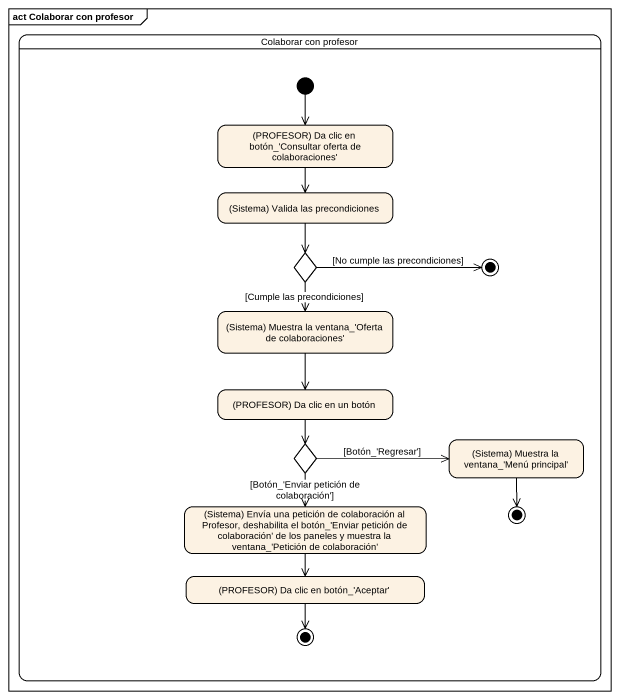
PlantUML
@startuml
mainframe act Colaborar con profesor
hide empty description
state "Colaborar con profesor" as Colaborar_con_profesor #FFFFFF {
  state "(PROFESOR) Da clic en botón_'Consultar oferta de colaboraciones'" as PROFESOR_Da_clic_en_botón
  state "(Sistema) Valida las precondiciones" as Sistema_Valida_las
  state choice1 <<choice>>
  state final1 <<end>>
  state "(Sistema) Muestra la ventana_'Oferta de colaboraciones'" as Sistema_Muestra_la_ventana
  state "(PROFESOR) Da clic en un botón" as PROFESOR_Da_clic_en_un_botón
  state choice2 <<choice>>
  state "(Sistema) Muestra la ventana_'Menú principal'" as Sistema_Muestra_la_ventana_2
  state "(Sistema) Envía una petición de colaboración al Profesor, deshabilita el botón_'Enviar petición de colaboración' de los paneles y muestra la ventana_'Petición de colaboración'" as Sistema_Envía_una_petición
  state final2 <<end>>
  state "(PROFESOR) Da clic en botón_'Aceptar'" as PROFESOR_Da_clic_en_botón_2
  state final3 <<end>>
  [*] --> PROFESOR_Da_clic_en_botón
}
PROFESOR_Da_clic_en_botón --> Sistema_Valida_las
Sistema_Valida_las --> choice1
choice1 -right-> final1 : [No cumple las precondiciones]
choice1 --> Sistema_Muestra_la_ventana : [Cumple las precondiciones]
Sistema_Muestra_la_ventana --> PROFESOR_Da_clic_en_un_botón
PROFESOR_Da_clic_en_un_botón --> choice2
choice2 -right-> Sistema_Muestra_la_ventana_2 : [Botón_'Regresar']
choice2 --> Sistema_Envía_una_petición : [Botón_'Enviar petición de colaboración']
Sistema_Muestra_la_ventana_2 --> final2
Sistema_Envía_una_petición --> PROFESOR_Da_clic_en_botón_2
PROFESOR_Da_clic_en_botón_2 --> final3
@enduml
